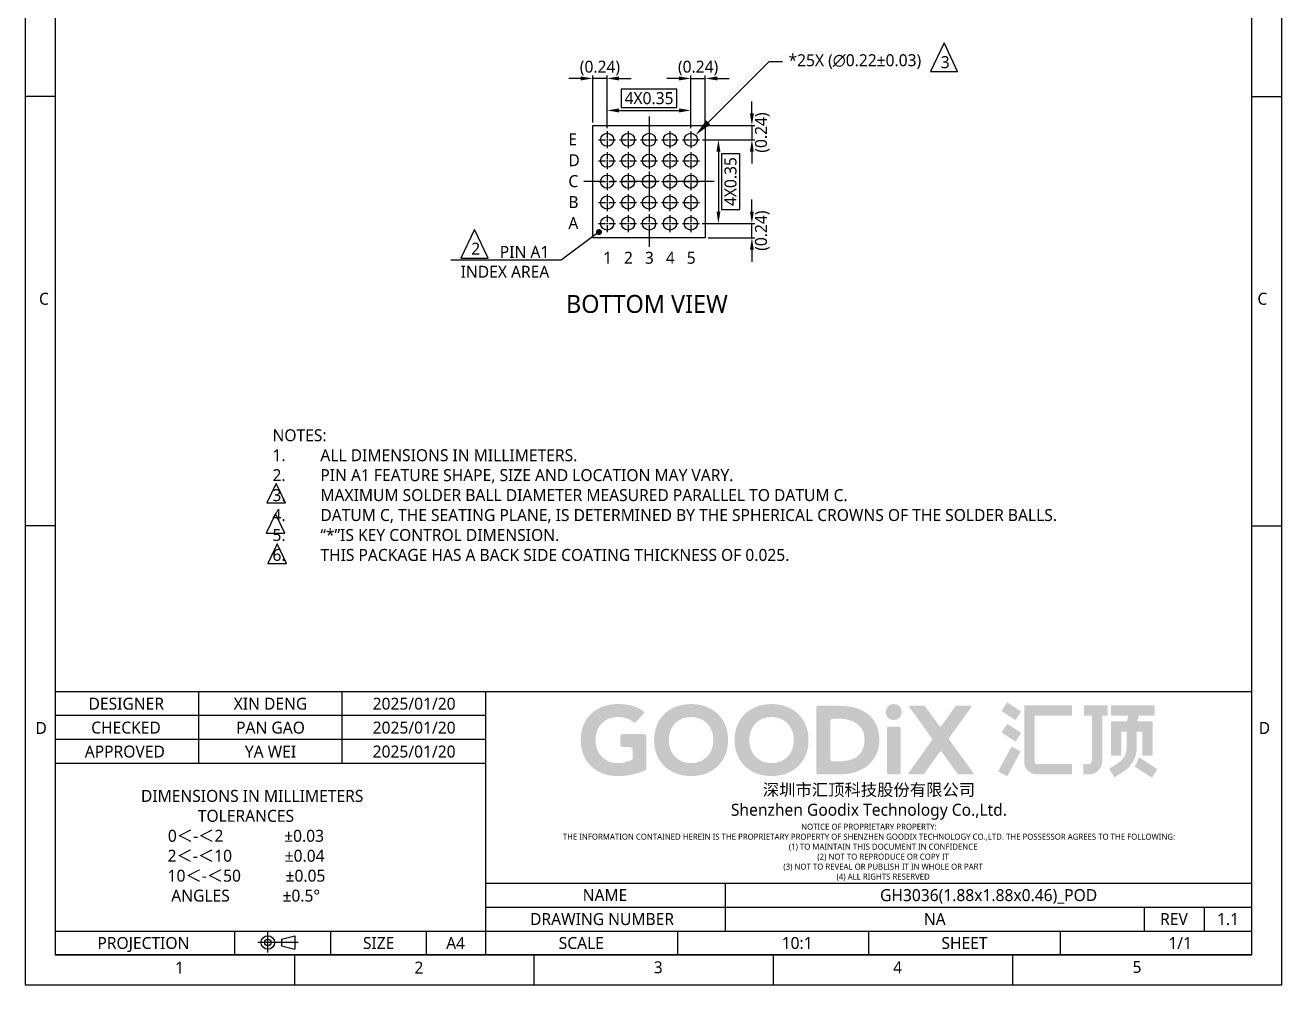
# Model space of a CAD drawing. Header units: millimetres. Extents: x 1120 to 1330, y 244 to 541.
# Drawn here: x 1120 to 1330, y 244.3 to 404.7 of the extents above; entities that cross this region are included whole.
import ezdxf
from ezdxf import colors
from ezdxf.entities.mleader import LeaderData, LeaderLine
from ezdxf.enums import TextEntityAlignment as Align
from ezdxf.math import Vec2, Vec3

# ---------------------------------------------------------------- set-up
doc = ezdxf.new("R2010")
doc.units = ezdxf.units.MM
doc.header["$LTSCALE"] = 16.335
doc.header["$PDMODE"] = 3
doc.header["$PDSIZE"] = 8
doc.linetypes.add('CENTER2', pattern=[1.125, 0.75, -0.125, 0.125, -0.125])
doc.layers.get('0').update_dxf_attribs({"linetype": 'CONTINUOUS'})
doc.layers.get('DEFPOINTS').update_dxf_attribs({"linetype": 'CONTINUOUS'})
doc.layers.add('AM_5', color=3, linetype='CONTINUOUS', lineweight=25)
doc.layers.add('Outline', color=7, linetype='CONTINUOUS', lineweight=30)
for name, color, linetype in [('CL', 10, 'CENTER2'), ('DIM', 3, 'CONTINUOUS'), ('TXT', 2, 'CONTINUOUS'), ('图层 1', 7, 'CONTINUOUS')]:
    doc.layers.add(name, color=color, linetype=linetype)
doc.styles.get("Standard").update_dxf_attribs({"font": '', "height": 2})
doc.styles.get('Standard').set_extended_font_data('Microsoft YaHei')
doc.dimstyles.new('AM_ISO', dxfattribs={"dimtxt": 2, "dimasz": 2, "dimexe": 0.5, "dimexo": 0.5, "dimgap": 0.5, "dimtad": 2, "dimtoh": 1, "dimdec": 3, "dimlfac": 0.1, "dimdsep": 46, "dimtxsty": 'Standard', "dimcen": 1, "dimclrd": 3, "dimclre": 3, "dimclrt": 3, "dimadec": 0, "dimazin": 2, "dimtp": 0.1, "dimtm": 0.1, "dimtfac": 0.71, "dimtdec": 3, "dimtmove": 0, "dimatfit": 3, "dimfxl": 1, "dimlwd": -1, "dimlwe": -1, "dimarcsym": 0})
doc.dimstyles.new('AM_ISO_Local', dxfattribs={"dimtxt": 2, "dimasz": 2, "dimexe": 0.5, "dimexo": 0.5, "dimgap": 0.5, "dimtad": 2, "dimtoh": 1, "dimlfac": 0.1, "dimdsep": 46, "dimtxsty": 'Standard', "dimcen": 1, "dimclrd": 256, "dimclre": 256, "dimclrt": 256, "dimadec": 0, "dimazin": 2, "dimtp": 0.1, "dimtm": 0.1, "dimtfac": 0.71, "dimtmove": 0, "dimatfit": 3, "dimfxl": 1, "dimlwd": -1, "dimlwe": -1, "dimarcsym": 0})

# ---------------------------------------------------------------- blocks, each defined once
blk = doc.blocks.new('P')
at = {"color": 7, "linetype": 'Continuous'}
for p, q in [((5.09, 0), (-1.7, 0)), ((0, -1.7), (0, 1.7)), ((2.26, 0.57), (4.53, 1.13)), ((2.26, 0.57), (2.26, -0.57)), ((4.53, 1.13), (4.53, -1.13)), ((2.26, -0.57), (4.53, -1.13))]:
    blk.add_line(p, q, dxfattribs=at)
for radius in [1.13, 0.566]:
    blk.add_circle((0, 0), radius, dxfattribs=at)
blk = doc.blocks.new('A4VD')
for p, q in [((5, 148.5), (0, 148.5)), ((205, 148.5), (210, 148.5)), ((5, 76.75), (0, 76.75)), ((205, 76.75), (210, 76.75)), ((205, 49), (5, 49)), ((29, 37), (29, 49)), ((53, 37), (53, 49)), ((77, 5), (77, 49)), ((77, 45), (5, 45)), ((77, 45), (5, 45)), ((77, 41), (5, 41)), ((77, 37), (5, 37)), ((77, 17), (205, 17)), ((117, 17), (117, 9)), ((77, 13), (205, 13)), ((187, 13), (187, 9)), ((197, 13), (197, 9)), ((5, 9), (205, 9)), ((35, 9), (35, 5)), ((51, 9), (51, 4.9)), ((67, 9), (67, 4.9)), ((109, 9), (109, 5)), ((141, 5), (141, 9)), ((173, 5), (173, 9)), ((205, 5), (5, 5)), ((45, 5), (45, 0)), ((85, 5), (85, 0)), ((125, 5), (125, 0)), ((165, 5), (165, 0))]:
    blk.add_line(p, q)
for points in [[(0, 0), (210, 0), (210, 297), (0, 297)], [(5, 5), (205, 5), (205, 292), (5, 292)]]:
    blk.add_lwpolyline(points, close=True)
blk.add_blockref('P', (40.56, 7.09))
for s, p in [('C', (2.32, 113.68)), ('C', (205.92, 113.68)), ('D', (1.72, 41.94)), ('D', (206.13, 41.94)), ('1', (25.05, 1.88)), ('2', (65.05, 1.89)), ('3', (105.05, 1.94)), ('4', (145.05, 1.94)), ('5', (185.05, 2))]:
    blk.add_text(s, height=2).set_placement(p)
at = {"char_height": 2, "attachment_point": 1}
for s, insert, width in [('\\pi5.5991;DESIGNER', (5, 48), 24), ('\\pi6.0368;CHECKED', (5, 44), 24), ('\\pi4.96191;APPROVED', (5, 40), 24), ('\\pi16.16527;NAME', (77, 16), 40), ('\\pi7.37573;DRAWING NUMBER', (77, 12), 40), ('\\pi2.65655;REV', (187, 12), 10), ('\\pi7.07489;PROJECTION', (5, 8), 30), ('\\pi5.44416;SIZE', (51, 8), 16), ('\\pi3.35636;A4', (67, 8), 10), ('\\pi12.15946;SCALE', (77, 8), 32), ('\\pi12.10975;SHEET', (141, 8), 32)]:
    blk.add_mtext(s, dxfattribs=dict(at, insert=insert, width=width))
for tag, p in [('DESIGNER', (41, 47)), ('DESIGN_DATE', (65, 47)), ('CHECKED', (41, 43)), ('CHECK_DATE', (65, 43)), ('APPROVED', (41, 39)), ('APPROVE_DATE', (65, 39)), ('PART_NAME', (161, 15)), ('DRAWING_NUMBER', (152, 11)), ('REV', (201, 11)), ('SCALE', (129, 7)), ('SHEET', (193, 7))]:
    blk.add_attdef(tag, text='', height=2).set_placement(p, align=Align.MIDDLE_CENTER)
blk = doc.blocks.new('*D64')
at = {"color": 3, "transparency": 16777216}
for p, q in [((1212.85, 395.82), (1210.85, 395.82)), ((1214.85, 388.48), (1214.85, 396.32)), ((1217.25, 395.82), (1214.85, 395.82)), ((1217.25, 387.5), (1217.25, 396.32)), ((1219.25, 395.82), (1221.25, 395.82))]:
    blk.add_line(p, q, dxfattribs=at)
for points in [[(1212.85, 396.16), (1212.85, 395.49), (1214.85, 395.82)], [(1219.25, 396.16), (1219.25, 395.49), (1217.25, 395.82)]]:
    blk.add_solid(points, dxfattribs=at)
at = {"layer": 'DEFPOINTS', "color": 0, "transparency": 16777216}
for p in [(1214.85, 395.82), (1214.85, 387.98), (1217.25, 387)]:
    blk.add_point(p, dxfattribs=at)
at = {"color": 3, "transparency": 16777216, "insert": (1216.05, 397.57), "char_height": 2, "attachment_point": 5}
blk.add_mtext('(0.24)', dxfattribs=at)
blk = doc.blocks.new('*D65')
at = {"color": 3, "transparency": 16777216}
for p, q in [((1241.44, 373.58), (1241.44, 375.58)), ((1233.15, 371.58), (1241.94, 371.58)), ((1241.44, 369.18), (1241.44, 371.58)), ((1234.15, 369.18), (1241.94, 369.18)), ((1241.44, 367.18), (1241.44, 365.18))]:
    blk.add_line(p, q, dxfattribs=at)
for points in [[(1241.11, 373.58), (1241.77, 373.58), (1241.44, 371.58)], [(1241.11, 367.18), (1241.77, 367.18), (1241.44, 369.18)]]:
    blk.add_solid(points, dxfattribs=at)
at = {"layer": 'DEFPOINTS', "color": 0, "transparency": 16777216}
for p in [(1232.65, 371.58), (1241.44, 371.58), (1233.65, 369.18)]:
    blk.add_point(p, dxfattribs=at)
at = {"color": 3, "transparency": 16777216, "insert": (1243.18, 370.38), "char_height": 2, "attachment_point": 5, "rotation": 90}
blk.add_mtext('(0.24)', dxfattribs=at)
blk = doc.blocks.new('_DOT')
at = {"color": 0, "linetype": 'ByBlock', "lineweight": -2}
blk.add_line((-0.5, 0), (-1, 0), dxfattribs=at)
at = {"color": 0, "linetype": 'ByBlock', "const_width": 0.5}
blk.add_lwpolyline([(-0.25, 0, 1), (0.25, 0, 1)], format="xyb", close=True, dxfattribs=at)
blk = doc.blocks.new('*D66')
at = {"layer": 'AM_5', "transparency": 16777216}
for p, q in [((1228.92, 394.04), (1219.58, 394.04)), ((1219.58, 394.04), (1219.58, 390.98)), ((1228.92, 390.98), (1228.92, 394.04)), ((1217.25, 387.5), (1217.25, 390.98)), ((1219.58, 390.98), (1228.92, 390.98)), ((1231.25, 387.5), (1231.25, 390.98)), ((1219.25, 390.48), (1229.25, 390.48))]:
    blk.add_line(p, q, dxfattribs=at)
for points in [[(1219.25, 390.81), (1219.25, 390.14), (1217.25, 390.48)], [(1229.25, 390.81), (1229.25, 390.14), (1231.25, 390.48)]]:
    blk.add_solid(points, dxfattribs=at)
at = {"layer": 'DEFPOINTS', "color": 0, "transparency": 16777216}
for p in [(1231.25, 390.48), (1217.25, 387), (1231.25, 387)]:
    blk.add_point(p, dxfattribs=at)
at = {"layer": 'AM_5', "transparency": 16777216, "insert": (1224.25, 392.51), "char_height": 2, "attachment_point": 5}
blk.add_mtext('4X0.35', dxfattribs=at)
blk = doc.blocks.new('*D67')
at = {"layer": 'AM_5', "transparency": 16777216}
for p, q in [((1233.17, 385.58), (1236.35, 385.58)), ((1235.85, 383.58), (1235.85, 373.58)), ((1239.42, 383.24), (1236.35, 383.24)), ((1236.35, 383.24), (1236.35, 373.91)), ((1239.42, 373.91), (1239.42, 383.24)), ((1236.35, 373.91), (1239.42, 373.91)), ((1233.17, 371.58), (1236.35, 371.58))]:
    blk.add_line(p, q, dxfattribs=at)
for points in [[(1235.52, 383.58), (1236.18, 383.58), (1235.85, 385.58)], [(1235.52, 373.58), (1236.18, 373.58), (1235.85, 371.58)]]:
    blk.add_solid(points, dxfattribs=at)
at = {"layer": 'DEFPOINTS', "color": 0, "transparency": 16777216}
for p in [(1232.67, 385.58), (1232.67, 371.58), (1235.85, 371.58)]:
    blk.add_point(p, dxfattribs=at)
at = {"layer": 'AM_5', "transparency": 16777216, "insert": (1237.88, 378.58), "char_height": 2, "attachment_point": 5, "rotation": 90}
blk.add_mtext('4X0.35', dxfattribs=at)
blk = doc.blocks.new('*D69')
at = {"layer": 'DEFPOINTS', "color": 0, "transparency": 16777216}
for p in [(1233.65, 395.82), (1231.25, 386.99), (1233.65, 387.98)]:
    blk.add_point(p, dxfattribs=at)
at = {"layer": 'DIM', "color": 3, "transparency": 16777216}
for p, q in [((1229.25, 395.82), (1227.25, 395.82)), ((1231.25, 387.49), (1231.25, 396.32)), ((1231.25, 395.82), (1233.65, 395.82)), ((1233.65, 388.48), (1233.65, 396.32)), ((1235.65, 395.82), (1237.65, 395.82))]:
    blk.add_line(p, q, dxfattribs=at)
for points in [[(1229.25, 396.16), (1229.25, 395.49), (1231.25, 395.82)], [(1235.65, 396.16), (1235.65, 395.49), (1233.65, 395.82)]]:
    blk.add_solid(points, dxfattribs=at)
at = {"layer": 'DIM', "color": 3, "transparency": 16777216, "insert": (1232.45, 397.57), "char_height": 2, "attachment_point": 5}
blk.add_mtext('(0.24)', dxfattribs=at)
blk = doc.blocks.new('*D68')
at = {"layer": 'DEFPOINTS', "color": 0, "transparency": 16777216}
for p in [(1233.15, 387.98), (1232.67, 385.58), (1241.44, 385.58)]:
    blk.add_point(p, dxfattribs=at)
at = {"layer": 'DIM', "color": 3, "transparency": 16777216}
for p, q in [((1241.44, 389.98), (1241.44, 391.98)), ((1233.65, 387.98), (1241.94, 387.98)), ((1241.44, 387.98), (1241.44, 385.58)), ((1233.17, 385.58), (1241.94, 385.58)), ((1241.44, 383.58), (1241.44, 381.58))]:
    blk.add_line(p, q, dxfattribs=at)
for points in [[(1241.11, 389.98), (1241.77, 389.98), (1241.44, 387.98)], [(1241.11, 383.58), (1241.77, 383.58), (1241.44, 385.58)]]:
    blk.add_solid(points, dxfattribs=at)
at = {"layer": 'DIM', "color": 3, "transparency": 16777216, "insert": (1243.18, 386.78), "char_height": 2, "attachment_point": 5, "rotation": 90}
blk.add_mtext('(0.24)', dxfattribs=at)
blk = doc.blocks.new('*U63')
at = {"color": 0}
for p, q in [((-1.42, 0), (-0.26, 0)), ((0, 0.26), (0, 1.42)), ((0.26, 0), (1.42, 0)), ((0, -1.42), (0, -0.26))]:
    blk.add_line(p, q, dxfattribs=at)
at = {"color": 0, "linetype": 'Continuous'}
for p, q in [((-0.13, 0), (0.13, 0)), ((0, -0.13), (0, 0.13))]:
    blk.add_line(p, q, dxfattribs=at)
blk = doc.blocks.new('*U70')
at = {"layer": 'Outline', "linetype": 'Continuous'}
blk.add_circle((0, 0), 1.1, dxfattribs=at)
at = {"layer": 'CL', "rotation": 270}
blk.add_blockref('*U63', (0, 0), dxfattribs=at)
blk = doc.blocks.new('*U71')
at = {"layer": 'Outline', "color": 0, "linetype": 'ByBlock', "lineweight": -2, "transparency": 16777216}
for p in [(0, 14), (3.5, 14), (7, 14), (10.5, 14), (14, 14), (0, 10.5), (3.5, 10.5), (7, 10.5), (10.5, 10.5), (14, 10.5), (0, 7), (3.5, 7), (7, 7), (10.5, 7), (14, 7), (0, 3.5), (3.5, 3.5), (7, 3.5), (10.5, 3.5), (14, 3.5), (0, 0), (3.5, 0), (7, 0), (10.5, 0), (14, 0)]:
    blk.add_blockref('*U70', p, dxfattribs=at)
blk = doc.blocks.new('zw$BF78')
at = {"layer": '图层 1'}
h = blk.add_hatch(color=152, dxfattribs=at)
h.dxf.hatch_style = 2
edge = h.paths.add_edge_path()
edge.add_spline(control_points=[(11.71, 11.93), (11.78, 12.02), (11.77, 12.15), (11.68, 12.23), (11.68, 12.23), (11.6, 12.3), (11.6, 12.3), (11.59, 12.31), (11.58, 12.32), (11.57, 12.32), (11.02, 12.75), (10.39, 13.07), (9.69, 13.27), (8.84, 13.52), (7.88, 13.64), (6.87, 13.64), (5.87, 13.64), (4.94, 13.48), (4.11, 13.17), (3.27, 12.86), (2.54, 12.41), (1.94, 11.84), (1.33, 11.26), (0.85, 10.55), (0.51, 9.73), (0.17, 8.9), (0, 7.97), (0, 6.96), (0, 5.94), (0.17, 5.01), (0.51, 4.18), (0.85, 3.36), (1.33, 2.65), (1.94, 2.08), (2.54, 1.5), (3.27, 1.05), (4.11, 0.74), (4.95, 0.43), (5.87, 0.27), (6.87, 0.27), (7.8, 0.27), (8.73, 0.37), (9.64, 0.56), (10.5, 0.74), (11.34, 1.04), (12.14, 1.45), (12.16, 1.46), (12.18, 1.49), (12.18, 1.52), (12.18, 1.52), (12.18, 7.62), (12.18, 7.62), (12.18, 7.86), (11.99, 8.05), (11.75, 8.05), (11.75, 8.05), (7.77, 8.05), (7.77, 8.05), (7.53, 8.05), (7.34, 7.86), (7.34, 7.62), (7.34, 7.62), (7.34, 6.07), (7.34, 6.07), (7.34, 5.83), (7.53, 5.64), (7.77, 5.64), (7.77, 5.64), (9.01, 5.64), (9.01, 5.64), (9.37, 5.64), (9.66, 5.35), (9.66, 4.99), (9.66, 4.99), (9.66, 3.55), (9.66, 3.55), (9.66, 3.43), (9.59, 3.33), (9.49, 3.28), (9.23, 3.15), (8.9, 3.02), (8.5, 2.9), (8.05, 2.76), (7.49, 2.68), (6.87, 2.68), (6.25, 2.68), (5.67, 2.79), (5.17, 3), (4.67, 3.21), (4.23, 3.52), (3.87, 3.9), (3.5, 4.28), (3.22, 4.73), (3.03, 5.25), (2.84, 5.76), (2.74, 6.34), (2.74, 6.96), (2.74, 7.56), (2.84, 8.13), (3.03, 8.66), (3.22, 9.18), (3.5, 9.64), (3.87, 10.02), (4.23, 10.4), (4.67, 10.7), (5.17, 10.91), (5.68, 11.12), (6.25, 11.23), (6.87, 11.23), (7.61, 11.23), (8.24, 11.12), (8.73, 10.91), (9.12, 10.74), (9.49, 10.51), (9.82, 10.22), (9.82, 10.22), (9.84, 10.2), (9.84, 10.2), (9.93, 10.12), (10.07, 10.12), (10.15, 10.21), (10.15, 10.21), (10.17, 10.23), (10.17, 10.23), (10.17, 10.23), (11.58, 11.77), (11.58, 11.77), (11.58, 11.77), (11.71, 11.93), (11.71, 11.93)], knot_values=[0, 0, 0, 0, 1, 1, 1, 2, 2, 2, 3, 3, 3, 4, 4, 4, 5, 5, 5, 6, 6, 6, 7, 7, 7, 8, 8, 8, 9, 9, 9, 10, 10, 10, 11, 11, 11, 12, 12, 12, 13, 13, 13, 14, 14, 14, 15, 15, 15, 16, 16, 16, 17, 17, 17, 18, 18, 18, 19, 19, 19, 20, 20, 20, 21, 21, 21, 22, 22, 22, 23, 23, 23, 24, 24, 24, 25, 25, 25, 26, 26, 26, 27, 27, 27, 28, 28, 28, 29, 29, 29, 30, 30, 30, 31, 31, 31, 32, 32, 32, 33, 33, 33, 34, 34, 34, 35, 35, 35, 36, 36, 36, 37, 37, 37, 38, 38, 38, 39, 39, 39, 40, 40, 40, 41, 41, 41, 42, 42, 42, 43, 43, 43, 43], degree=3, periodic=0)
h = blk.add_hatch(color=152, dxfattribs=at)
h.dxf.hatch_style = 2
edge = h.paths.add_edge_path()
edge.add_spline(control_points=[(20.48, 2.68), (19.86, 2.68), (19.29, 2.79), (18.78, 3), (18.28, 3.21), (17.84, 3.51), (17.48, 3.89), (17.12, 4.27), (16.84, 4.73), (16.64, 5.24), (16.45, 5.76), (16.35, 6.33), (16.35, 6.95), (16.35, 7.56), (16.45, 8.13), (16.64, 8.65), (16.84, 9.17), (17.12, 9.63), (17.48, 10.01), (17.84, 10.39), (18.28, 10.69), (18.78, 10.9), (19.29, 11.11), (19.86, 11.22), (20.48, 11.22), (21.1, 11.22), (21.67, 11.11), (22.17, 10.9), (22.67, 10.69), (23.11, 10.39), (23.47, 10.01), (23.83, 9.63), (24.12, 9.17), (24.31, 8.65), (24.5, 8.13), (24.6, 7.56), (24.6, 6.95), (24.6, 6.33), (24.5, 5.76), (24.31, 5.24), (24.31, 5.24), (24.31, 5.24), (24.31, 5.24), (24.12, 4.73), (23.83, 4.27), (23.47, 3.89), (23.11, 3.51), (22.67, 3.21), (22.17, 3), (21.67, 2.79), (21.1, 2.68), (20.48, 2.68)], knot_values=[0, 0, 0, 0, 1, 1, 1, 2, 2, 2, 3, 3, 3, 4, 4, 4, 5, 5, 5, 6, 6, 6, 7, 7, 7, 8, 8, 8, 9, 9, 9, 10, 10, 10, 11, 11, 11, 12, 12, 12, 13, 13, 13, 14, 14, 14, 15, 15, 15, 16, 16, 16, 17, 17, 17, 17], degree=3, periodic=0)
edge = h.paths.add_edge_path()
edge.add_spline(control_points=[(20.48, 13.63), (19.48, 13.63), (18.56, 13.47), (17.72, 13.16), (16.89, 12.85), (16.16, 12.4), (15.55, 11.82), (14.94, 11.25), (14.47, 10.54), (14.13, 9.72), (13.79, 8.9), (13.61, 7.96), (13.61, 6.95), (13.61, 5.93), (13.79, 5), (14.13, 4.18), (14.47, 3.36), (14.95, 2.65), (15.55, 2.07), (16.16, 1.5), (16.89, 1.05), (17.72, 0.74), (18.56, 0.43), (19.48, 0.27), (20.48, 0.27), (21.47, 0.27), (22.39, 0.43), (23.23, 0.74), (24.06, 1.05), (24.79, 1.5), (25.4, 2.07), (26.01, 2.65), (26.49, 3.36), (26.83, 4.18), (27.17, 5), (27.34, 5.93), (27.34, 6.95), (27.34, 7.96), (27.17, 8.9), (26.83, 9.72), (26.49, 10.54), (26.01, 11.25), (25.4, 11.82), (25.4, 11.82), (25.4, 11.82), (25.4, 11.82), (24.79, 12.4), (24.06, 12.85), (23.23, 13.16), (22.39, 13.47), (21.47, 13.63), (20.48, 13.63)], knot_values=[0, 0, 0, 0, 1, 1, 1, 2, 2, 2, 3, 3, 3, 4, 4, 4, 5, 5, 5, 6, 6, 6, 7, 7, 7, 8, 8, 8, 9, 9, 9, 10, 10, 10, 11, 11, 11, 12, 12, 12, 13, 13, 13, 14, 14, 14, 15, 15, 15, 16, 16, 16, 17, 17, 17, 17], degree=3, periodic=0)
h = blk.add_hatch(color=152, dxfattribs=at)
h.dxf.hatch_style = 2
edge = h.paths.add_edge_path()
edge.add_spline(control_points=[(35.42, 2.68), (34.8, 2.68), (34.23, 2.79), (33.72, 3), (33.22, 3.21), (32.78, 3.51), (32.42, 3.89), (32.06, 4.27), (31.78, 4.73), (31.58, 5.24), (31.39, 5.76), (31.29, 6.33), (31.29, 6.95), (31.29, 7.56), (31.39, 8.13), (31.58, 8.65), (31.78, 9.17), (32.06, 9.63), (32.42, 10.01), (32.78, 10.39), (33.22, 10.69), (33.72, 10.9), (34.23, 11.11), (34.8, 11.22), (35.42, 11.22), (36.04, 11.22), (36.61, 11.11), (37.11, 10.9), (37.61, 10.69), (38.05, 10.39), (38.41, 10.01), (38.77, 9.63), (39.06, 9.17), (39.25, 8.65), (39.44, 8.13), (39.54, 7.56), (39.54, 6.95), (39.54, 6.33), (39.44, 5.76), (39.25, 5.24), (39.25, 5.24), (39.25, 5.24), (39.25, 5.24), (39.06, 4.73), (38.77, 4.27), (38.41, 3.89), (38.05, 3.51), (37.61, 3.21), (37.11, 3), (36.61, 2.79), (36.04, 2.68), (35.42, 2.68)], knot_values=[0, 0, 0, 0, 1, 1, 1, 2, 2, 2, 3, 3, 3, 4, 4, 4, 5, 5, 5, 6, 6, 6, 7, 7, 7, 8, 8, 8, 9, 9, 9, 10, 10, 10, 11, 11, 11, 12, 12, 12, 13, 13, 13, 14, 14, 14, 15, 15, 15, 16, 16, 16, 17, 17, 17, 17], degree=3, periodic=0)
edge = h.paths.add_edge_path()
edge.add_spline(control_points=[(35.42, 13.63), (34.42, 13.63), (33.5, 13.47), (32.66, 13.16), (31.83, 12.85), (31.1, 12.4), (30.49, 11.82), (29.89, 11.25), (29.41, 10.54), (29.07, 9.72), (28.73, 8.9), (28.55, 7.96), (28.55, 6.95), (28.55, 5.93), (28.73, 5), (29.07, 4.18), (29.41, 3.36), (29.89, 2.65), (30.49, 2.07), (31.1, 1.5), (31.83, 1.05), (32.66, 0.74), (33.5, 0.43), (34.42, 0.27), (35.42, 0.27), (36.41, 0.27), (37.33, 0.43), (38.17, 0.74), (39, 1.05), (39.74, 1.5), (40.34, 2.07), (40.95, 2.65), (41.43, 3.36), (41.77, 4.18), (42.11, 5), (42.28, 5.93), (42.28, 6.95), (42.28, 7.96), (42.11, 8.9), (41.77, 9.72), (41.43, 10.54), (40.95, 11.25), (40.34, 11.82), (39.74, 12.4), (39, 12.85), (38.17, 13.16), (37.34, 13.47), (36.41, 13.63), (35.42, 13.63)], knot_values=[0, 0, 0, 0, 1, 1, 1, 2, 2, 2, 3, 3, 3, 4, 4, 4, 5, 5, 5, 6, 6, 6, 7, 7, 7, 8, 8, 8, 9, 9, 9, 10, 10, 10, 11, 11, 11, 12, 12, 12, 13, 13, 13, 14, 14, 14, 15, 15, 15, 16, 16, 16, 16], degree=3, periodic=0)
h = blk.add_hatch(color=152, dxfattribs=at)
h.dxf.hatch_style = 2
edge = h.paths.add_edge_path()
edge.add_spline(control_points=[(47.93, 3.01), (47.93, 3.01), (46.77, 3.01), (46.77, 3.01), (46.53, 3.01), (46.34, 3.2), (46.34, 3.44), (46.34, 3.44), (46.34, 10.47), (46.34, 10.47), (46.34, 10.71), (46.53, 10.9), (46.77, 10.9), (46.77, 10.9), (48.13, 10.9), (48.13, 10.9), (48.74, 10.9), (49.32, 10.82), (49.87, 10.67), (50.42, 10.51), (50.91, 10.27), (51.32, 9.96), (51.73, 9.65), (52.07, 9.25), (52.31, 8.77), (52.55, 8.28), (52.68, 7.71), (52.68, 7.07), (52.68, 6.32), (52.55, 5.68), (52.31, 5.17), (52.07, 4.65), (51.73, 4.22), (51.3, 3.9), (50.88, 3.58), (50.37, 3.35), (49.79, 3.22), (49.22, 3.08), (48.6, 3.01), (47.93, 3.01)], knot_values=[0, 0, 0, 0, 1, 1, 1, 2, 2, 2, 3, 3, 3, 4, 4, 4, 5, 5, 5, 6, 6, 6, 7, 7, 7, 8, 8, 8, 9, 9, 9, 10, 10, 10, 11, 11, 11, 12, 12, 12, 13, 13, 13, 13], degree=3, periodic=0)
edge = h.paths.add_edge_path()
edge.add_spline(control_points=[(43.92, 13.31), (43.8, 13.31), (43.71, 13.22), (43.71, 13.1), (43.71, 13.1), (43.71, 0.81), (43.71, 0.81), (43.71, 0.69), (43.8, 0.6), (43.92, 0.6), (43.92, 0.6), (48.26, 0.6), (48.26, 0.6), (49.21, 0.6), (50.12, 0.74), (50.98, 1.01), (51.84, 1.29), (52.61, 1.7), (53.27, 2.23), (53.92, 2.76), (54.45, 3.42), (54.84, 4.2), (55.22, 4.98), (55.42, 5.89), (55.42, 6.92), (55.42, 8.08), (55.22, 9.08), (54.82, 9.89), (54.42, 10.69), (53.88, 11.36), (53.2, 11.86), (52.52, 12.37), (51.71, 12.74), (50.8, 12.97), (49.88, 13.2), (48.9, 13.31), (47.88, 13.31), (47.88, 13.31), (43.92, 13.31), (43.92, 13.31)], knot_values=[0, 0, 0, 0, 1, 1, 1, 2, 2, 2, 3, 3, 3, 4, 4, 4, 5, 5, 5, 6, 6, 6, 7, 7, 7, 8, 8, 8, 9, 9, 9, 10, 10, 10, 11, 11, 11, 12, 12, 12, 13, 13, 13, 13], degree=3, periodic=0)
h = blk.add_hatch(color=20, dxfattribs=at)
h.dxf.hatch_style = 2
edge = h.paths.add_edge_path()
edge.add_spline(control_points=[(58.12, 13.64), (57.71, 13.64), (57.36, 13.5), (57.07, 13.21), (56.78, 12.92), (56.64, 12.57), (56.64, 12.16), (56.64, 11.75), (56.78, 11.41), (57.07, 11.11), (57.36, 10.82), (57.71, 10.68), (58.12, 10.68), (58.53, 10.68), (58.87, 10.82), (59.16, 11.11), (59.46, 11.41), (59.6, 11.75), (59.6, 12.16), (59.6, 12.57), (59.46, 12.92), (59.17, 13.21), (58.87, 13.5), (58.53, 13.64), (58.12, 13.64)], knot_values=[0, 0, 0, 0, 1, 1, 1, 2, 2, 2, 3, 3, 3, 4, 4, 4, 5, 5, 5, 6, 6, 6, 7, 7, 7, 8, 8, 8, 8], degree=3, periodic=0)
h = blk.add_hatch(color=152, dxfattribs=at)
h.dxf.hatch_style = 2
edge = h.paths.add_edge_path()
edge.add_spline(control_points=[(72.91, 0.82), (72.91, 0.82), (68.39, 7.05), (68.39, 7.05), (68.33, 7.15), (68.33, 7.27), (68.39, 7.36), (68.39, 7.36), (72.48, 13.03), (72.48, 13.03), (72.48, 13.03), (72.53, 13.1), (72.53, 13.1), (72.59, 13.19), (72.53, 13.31), (72.42, 13.31), (72.42, 13.31), (72.31, 13.31), (72.31, 13.31), (72.31, 13.31), (69.86, 13.31), (69.86, 13.31), (69.86, 13.31), (69.68, 13.31), (69.68, 13.31), (69.63, 13.31), (69.59, 13.29), (69.56, 13.25), (69.56, 13.25), (69.48, 13.13), (69.48, 13.13), (69.48, 13.13), (66.97, 9.61), (66.97, 9.61), (66.92, 9.54), (66.84, 9.5), (66.76, 9.5), (66.76, 9.5), (66.76, 9.5), (66.76, 9.5), (66.67, 9.5), (66.59, 9.54), (66.55, 9.61), (66.55, 9.61), (64.02, 13.11), (64.02, 13.11), (64.02, 13.11), (63.92, 13.25), (63.92, 13.25), (63.89, 13.29), (63.85, 13.31), (63.8, 13.31), (63.8, 13.31), (63.58, 13.31), (63.58, 13.31), (63.58, 13.31), (61.26, 13.31), (61.26, 13.31), (61.26, 13.31), (61.09, 13.31), (61.09, 13.31), (60.98, 13.31), (60.92, 13.19), (60.99, 13.1), (60.99, 13.1), (61.1, 12.94), (61.1, 12.94), (61.1, 12.94), (65.22, 7.24), (65.22, 7.24), (65.29, 7.15), (65.29, 7.03), (65.22, 6.94), (65.22, 6.94), (60.87, 0.86), (60.87, 0.86), (60.87, 0.86), (60.84, 0.81), (60.84, 0.81), (60.78, 0.72), (60.84, 0.6), (60.95, 0.6), (60.95, 0.6), (60.95, 0.6), (60.95, 0.6), (60.95, 0.6), (63.37, 0.6), (63.37, 0.6), (63.37, 0.6), (63.62, 0.6), (63.62, 0.6), (63.66, 0.6), (63.7, 0.62), (63.73, 0.66), (63.73, 0.66), (63.83, 0.8), (63.83, 0.8), (63.83, 0.8), (66.64, 4.7), (66.64, 4.7), (66.69, 4.77), (66.77, 4.81), (66.85, 4.81), (66.85, 4.81), (66.85, 4.81), (66.85, 4.81), (66.93, 4.81), (67.01, 4.77), (67.06, 4.7), (67.06, 4.7), (69.93, 0.73), (69.93, 0.73), (69.93, 0.73), (69.98, 0.66), (69.98, 0.66), (70.01, 0.62), (70.05, 0.6), (70.09, 0.6), (70.09, 0.6), (70.23, 0.6), (70.23, 0.6), (70.23, 0.6), (72.76, 0.6), (72.76, 0.6), (72.76, 0.6), (72.8, 0.6), (72.8, 0.6), (72.91, 0.6), (72.97, 0.73), (72.91, 0.82), (72.91, 0.82), (72.91, 0.82), (72.91, 0.82)], knot_values=[0, 0, 0, 0, 1, 1, 1, 2, 2, 2, 3, 3, 3, 4, 4, 4, 5, 5, 5, 6, 6, 6, 7, 7, 7, 8, 8, 8, 9, 9, 9, 10, 10, 10, 11, 11, 11, 12, 12, 12, 13, 13, 13, 14, 14, 14, 15, 15, 15, 16, 16, 16, 17, 17, 17, 18, 18, 18, 19, 19, 19, 20, 20, 20, 21, 21, 21, 22, 22, 22, 23, 23, 23, 24, 24, 24, 25, 25, 25, 26, 26, 26, 27, 27, 27, 28, 28, 28, 29, 29, 29, 30, 30, 30, 31, 31, 31, 32, 32, 32, 33, 33, 33, 34, 34, 34, 35, 35, 35, 36, 36, 36, 37, 37, 37, 38, 38, 38, 39, 39, 39, 40, 40, 40, 41, 41, 41, 42, 42, 42, 43, 43, 43, 44, 44, 44, 44], degree=3, periodic=0)
h = blk.add_hatch(color=152, dxfattribs=at)
h.dxf.hatch_style = 2
edge = h.paths.add_edge_path()
edge.add_spline(control_points=[(78.22, 12.28), (78.22, 12.28), (80.6, 10.72), (80.6, 10.72), (80.66, 10.68), (80.74, 10.7), (80.78, 10.75), (80.78, 10.75), (81.7, 12.16), (81.7, 12.16), (81.73, 12.21), (81.72, 12.29), (81.66, 12.33), (81.66, 12.33), (79.28, 13.89), (79.28, 13.89), (79.22, 13.93), (79.15, 13.91), (79.11, 13.86), (79.11, 13.86), (78.19, 12.45), (78.19, 12.45), (78.15, 12.4), (78.17, 12.32), (78.22, 12.28)], knot_values=[0, 0, 0, 0, 1, 1, 1, 2, 2, 2, 3, 3, 3, 4, 4, 4, 5, 5, 5, 6, 6, 6, 7, 7, 7, 8, 8, 8, 8], degree=3, periodic=0)
h = blk.add_hatch(color=152, dxfattribs=at)
h.dxf.hatch_style = 2
edge = h.paths.add_edge_path()
edge.add_spline(control_points=[(91.1, 13.42), (91.1, 13.42), (82.45, 13.42), (82.45, 13.42), (82.38, 13.42), (82.33, 13.36), (82.33, 13.3), (82.33, 13.3), (82.33, 2.98), (82.33, 2.98), (82.33, 2.06), (82.72, 1.51), (83.04, 1.21), (83.65, 0.64), (84.44, 0.57), (84.78, 0.57), (84.81, 0.57), (84.85, 0.58), (84.87, 0.58), (84.87, 0.58), (91.1, 0.58), (91.1, 0.58), (91.16, 0.58), (91.22, 0.63), (91.22, 0.7), (91.22, 0.7), (91.22, 2.38), (91.22, 2.38), (91.22, 2.45), (91.16, 2.5), (91.1, 2.5), (91.1, 2.5), (84.85, 2.5), (84.85, 2.5), (84.85, 2.5), (84.82, 2.5), (84.82, 2.5), (84.82, 2.5), (84.79, 2.5), (84.79, 2.5), (84.68, 2.5), (84.45, 2.53), (84.35, 2.62), (84.27, 2.7), (84.25, 2.88), (84.25, 2.98), (84.25, 2.98), (84.25, 11.37), (84.25, 11.37), (84.25, 11.44), (84.31, 11.49), (84.37, 11.49), (84.37, 11.49), (91.1, 11.49), (91.1, 11.49), (91.16, 11.49), (91.22, 11.54), (91.22, 11.61), (91.22, 11.61), (91.22, 13.3), (91.22, 13.3), (91.22, 13.36), (91.16, 13.42), (91.1, 13.42)], knot_values=[0, 0, 0, 0, 1, 1, 1, 2, 2, 2, 3, 3, 3, 4, 4, 4, 5, 5, 5, 6, 6, 6, 7, 7, 7, 8, 8, 8, 9, 9, 9, 10, 10, 10, 11, 11, 11, 12, 12, 12, 13, 13, 13, 14, 14, 14, 15, 15, 15, 16, 16, 16, 17, 17, 17, 18, 18, 18, 19, 19, 19, 20, 20, 20, 21, 21, 21, 21], degree=3, periodic=0)
h = blk.add_hatch(color=152, dxfattribs=at)
h.dxf.hatch_style = 2
edge = h.paths.add_edge_path()
edge.add_spline(control_points=[(97.71, 13.42), (97.71, 13.42), (93.53, 13.42), (93.53, 13.42), (93.46, 13.42), (93.41, 13.36), (93.41, 13.3), (93.41, 13.3), (93.41, 11.61), (93.41, 11.61), (93.41, 11.54), (93.46, 11.49), (93.53, 11.49), (93.53, 11.49), (94.89, 11.49), (94.89, 11.49), (94.89, 11.49), (94.89, 3.07), (94.89, 3.07), (94.89, 2.76), (94.64, 2.5), (94.32, 2.5), (94.32, 2.5), (93.4, 2.5), (93.4, 2.5), (93.33, 2.5), (93.28, 2.45), (93.28, 2.38), (93.28, 2.38), (93.28, 0.7), (93.28, 0.7), (93.28, 0.63), (93.33, 0.58), (93.4, 0.58), (93.4, 0.58), (94.32, 0.58), (94.32, 0.58), (95.7, 0.58), (96.82, 1.69), (96.82, 3.07), (96.82, 3.07), (96.82, 11.49), (96.82, 11.49), (96.82, 11.49), (97.71, 11.49), (97.71, 11.49), (97.77, 11.49), (97.83, 11.54), (97.83, 11.61), (97.83, 11.61), (97.83, 13.3), (97.83, 13.3), (97.83, 13.36), (97.77, 13.42), (97.71, 13.42)], knot_values=[0, 0, 0, 0, 1, 1, 1, 2, 2, 2, 3, 3, 3, 4, 4, 4, 5, 5, 5, 6, 6, 6, 7, 7, 7, 8, 8, 8, 9, 9, 9, 10, 10, 10, 11, 11, 11, 12, 12, 12, 13, 13, 13, 14, 14, 14, 15, 15, 15, 16, 16, 16, 17, 17, 17, 18, 18, 18, 18], degree=3, periodic=0)
h = blk.add_hatch(color=152, dxfattribs=at)
h.dxf.hatch_style = 2
edge = h.paths.add_edge_path()
edge.add_spline(control_points=[(103.22, 8.53), (103.22, 8.53), (104.15, 8.53), (104.15, 8.53), (104.22, 8.53), (104.27, 8.48), (104.27, 8.41), (104.27, 8.41), (104.27, 4.17), (104.27, 4.17), (104.27, 4.1), (104.33, 4.05), (104.39, 4.05), (104.39, 4.05), (106.03, 4.05), (106.03, 4.05), (106.1, 4.05), (106.15, 4.1), (106.15, 4.17), (106.15, 4.17), (106.15, 10.29), (106.15, 10.29), (106.15, 10.36), (106.1, 10.41), (106.03, 10.41), (106.03, 10.41), (103.32, 10.41), (103.32, 10.41), (103.32, 10.41), (103.62, 11.49), (103.62, 11.49), (103.62, 11.49), (106.43, 11.49), (106.43, 11.49), (106.5, 11.49), (106.56, 11.54), (106.56, 11.61), (106.56, 11.61), (106.56, 13.29), (106.56, 13.29), (106.56, 13.36), (106.5, 13.42), (106.43, 13.42), (106.43, 13.42), (98.58, 13.42), (98.58, 13.42), (98.51, 13.42), (98.46, 13.36), (98.46, 13.29), (98.46, 13.29), (98.46, 11.61), (98.46, 11.61), (98.46, 11.54), (98.51, 11.49), (98.58, 11.49), (98.58, 11.49), (101.66, 11.49), (101.66, 11.49), (101.66, 11.49), (101.37, 10.41), (101.37, 10.41), (101.37, 10.41), (98.58, 10.41), (98.58, 10.41), (98.52, 10.41), (98.46, 10.36), (98.46, 10.29), (98.46, 10.29), (98.46, 4.17), (98.46, 4.17), (98.46, 4.1), (98.52, 4.05), (98.58, 4.05), (98.58, 4.05), (100.22, 4.05), (100.22, 4.05), (100.29, 4.05), (100.34, 4.1), (100.34, 4.17), (100.34, 4.17), (100.34, 8.41), (100.34, 8.41), (100.34, 8.48), (100.4, 8.53), (100.47, 8.53), (100.47, 8.53), (101.34, 8.53), (101.34, 8.53), (101.34, 8.53), (101.34, 5.51), (101.34, 5.51), (101.34, 4.4), (100.78, 3.36), (99.85, 2.75), (99.85, 2.75), (98.17, 1.66), (98.17, 1.66), (98.12, 1.62), (98.1, 1.54), (98.14, 1.49), (98.14, 1.49), (99.03, 0.12), (99.03, 0.12), (99.07, 0.06), (99.14, 0.04), (99.2, 0.08), (99.2, 0.08), (100.87, 1.17), (100.87, 1.17), (102.34, 2.13), (103.22, 3.76), (103.22, 5.51), (103.22, 5.51), (103.22, 8.53), (103.22, 8.53)], knot_values=[0, 0, 0, 0, 1, 1, 1, 2, 2, 2, 3, 3, 3, 4, 4, 4, 5, 5, 5, 6, 6, 6, 7, 7, 7, 8, 8, 8, 9, 9, 9, 10, 10, 10, 11, 11, 11, 12, 12, 12, 13, 13, 13, 14, 14, 14, 15, 15, 15, 16, 16, 16, 17, 17, 17, 18, 18, 18, 19, 19, 19, 20, 20, 20, 21, 21, 21, 22, 22, 22, 23, 23, 23, 24, 24, 24, 25, 25, 25, 26, 26, 26, 27, 27, 27, 28, 28, 28, 29, 29, 29, 30, 30, 30, 31, 31, 31, 32, 32, 32, 33, 33, 33, 34, 34, 34, 35, 35, 35, 36, 36, 36, 37, 37, 37, 38, 38, 38, 38], degree=3, periodic=0)
h = blk.add_hatch(color=152, dxfattribs=at)
h.dxf.hatch_style = 2
edge = h.paths.add_edge_path()
edge.add_spline(control_points=[(57.07, 9.42), (56.95, 9.42), (56.86, 9.33), (56.86, 9.21), (56.86, 9.21), (56.86, 0.81), (56.86, 0.81), (56.86, 0.69), (56.95, 0.6), (57.07, 0.6), (57.07, 0.6), (59.17, 0.6), (59.17, 0.6), (59.29, 0.6), (59.38, 0.69), (59.38, 0.81), (59.38, 0.81), (59.38, 9.21), (59.38, 9.21), (59.38, 9.33), (59.29, 9.42), (59.17, 9.42), (59.17, 9.42), (57.07, 9.42), (57.07, 9.42)], knot_values=[0, 0, 0, 0, 1, 1, 1, 2, 2, 2, 3, 3, 3, 4, 4, 4, 5, 5, 5, 6, 6, 6, 7, 7, 7, 8, 8, 8, 8], degree=3, periodic=0)
h = blk.add_hatch(color=152, dxfattribs=at)
h.dxf.hatch_style = 2
edge = h.paths.add_edge_path()
edge.add_spline(control_points=[(81.66, 8.34), (81.66, 8.34), (79.28, 9.9), (79.28, 9.9), (79.22, 9.94), (79.15, 9.92), (79.11, 9.87), (79.11, 9.87), (78.19, 8.46), (78.19, 8.46), (78.15, 8.4), (78.16, 8.33), (78.22, 8.29), (78.22, 8.29), (80.61, 6.72), (80.61, 6.72), (80.66, 6.69), (80.74, 6.7), (80.77, 6.76), (80.77, 6.76), (81.7, 8.17), (81.7, 8.17), (81.73, 8.22), (81.72, 8.3), (81.66, 8.34)], knot_values=[0, 0, 0, 0, 1, 1, 1, 2, 2, 2, 3, 3, 3, 4, 4, 4, 5, 5, 5, 6, 6, 6, 7, 7, 7, 8, 8, 8, 8], degree=3, periodic=0)
h = blk.add_hatch(color=152, dxfattribs=at)
h.dxf.hatch_style = 2
edge = h.paths.add_edge_path()
edge.add_spline(control_points=[(81.56, 4.89), (81.56, 4.89), (80.08, 5.69), (80.08, 5.69), (80.02, 5.72), (79.95, 5.7), (79.92, 5.64), (79.92, 5.64), (77.55, 1.24), (77.55, 1.24), (77.52, 1.18), (77.54, 1.11), (77.6, 1.07), (77.6, 1.07), (79.08, 0.28), (79.08, 0.28), (79.14, 0.24), (79.22, 0.27), (79.25, 0.33), (79.25, 0.33), (81.61, 4.73), (81.61, 4.73), (81.65, 4.79), (81.62, 4.86), (81.56, 4.89)], knot_values=[0, 0, 0, 0, 1, 1, 1, 2, 2, 2, 3, 3, 3, 4, 4, 4, 5, 5, 5, 6, 6, 6, 7, 7, 7, 8, 8, 8, 8], degree=3, periodic=0)
h = blk.add_hatch(color=152, dxfattribs=at)
h.dxf.hatch_style = 2
edge = h.paths.add_edge_path()
edge.add_spline(control_points=[(106.96, 1.6), (106.96, 1.6), (105.27, 2.7), (105.27, 2.7), (105.27, 2.7), (105.27, 2.7), (105.27, 2.7), (105.27, 2.7), (103.73, 3.71), (103.73, 3.71), (103.69, 3.73), (103.64, 3.71), (103.62, 3.67), (103.44, 3.12), (103.18, 2.6), (102.84, 2.13), (102.81, 2.1), (102.82, 2.05), (102.85, 2.03), (102.85, 2.03), (103.97, 1.3), (103.97, 1.3), (103.97, 1.3), (103.97, 1.3), (103.97, 1.3), (103.97, 1.3), (105.94, 0.02), (105.94, 0.02), (105.99, -0.02), (106.07, 0), (106.11, 0.06), (106.11, 0.06), (107, 1.42), (107, 1.42), (107.04, 1.48), (107.02, 1.56), (106.96, 1.6)], knot_values=[0, 0, 0, 0, 1, 1, 1, 2, 2, 2, 3, 3, 3, 4, 4, 4, 5, 5, 5, 6, 6, 6, 7, 7, 7, 8, 8, 8, 9, 9, 9, 10, 10, 10, 11, 11, 11, 12, 12, 12, 12], degree=3, periodic=0)

msp = doc.modelspace()

# ---------------------------------------------------------------- linework, layer by layer
at = {"layer": 'CL', "color": 1, "linetype": 'CENTER2', "ltscale": 0.5}
for p, q in [((1224.2511, 389.4762), (1224.2511, 367.6762)), ((1235.151, 378.5763), (1213.351, 378.5761))]:
    msp.add_line(p, q, dxfattribs=at)
at = {"layer": 'DIM'}
for points in [[(1271.2628, 396.9637), (1275.8226, 396.9637), (1273.5427, 401.7637)], [(1192.8274, 365.7556), (1197.3872, 365.7556), (1195.1073, 370.5556)], [(1160.3919, 324.8744), (1163.4986, 324.8744), (1161.9452, 328.1447)], [(1160.2927, 319.8063), (1163.3994, 319.8063), (1161.846, 323.0766)], [(1160.5708, 314.7701), (1163.6775, 314.7701), (1162.1241, 318.0404)]]:
    msp.add_lwpolyline(points, close=True, dxfattribs=at)
at = {"layer": 'Outline', "linetype": 'Continuous'}
msp.add_lwpolyline([(1233.651, 369.1762), (1214.851, 369.1762), (1214.851, 387.9762), (1233.651, 387.9762)], close=True, dxfattribs=at)

# ---------------------------------------------------------------- block references
msp.add_blockref('A4VD', (1120, 244.3184)).add_auto_attribs({'DESIGNER': 'XIN DENG', 'CHECKED': 'PAN GAO', 'APPROVED': 'YA WEI', 'APPROVE_DATE': '2025/01/20', 'CHECK_DATE': '2025/01/20', 'DESIGN_DATE': '2025/01/20', 'SCALE': '10:1', 'SHEET': '1/1', 'REV': '1.1', 'DRAWING_NUMBER': 'NA', 'PART_NAME': 'GH3036(1.88x1.88x0.46)_POD'})
at = {"xscale": 0.9, "yscale": 0.9, "zscale": 0.9}
msp.add_blockref('zw$BF78', (1212.8497, 278.98), dxfattribs=at)
at = {"layer": 'Outline', "linetype": 'Continuous'}
msp.add_blockref('*U71', (1217.251, 371.5762), dxfattribs=at)

# ---------------------------------------------------------------- texts
at = {"linetype": 'Continuous', "insert": (1261, 261.6957), "char_height": 0.8484848, "width": 128, "attachment_point": 8}
msp.add_mtext('{\\W9.3189;        \\P\\W8.43406;     \\P\\H2.35716x;\\W1;深圳市汇顶科技股份有限公司\\PShenzhen Goodix Technology Co.,Ltd.\\P\\H0.5x;NOTICE OF PROPRIETARY PROPERTY:\\PTHE INFORMATION CONTAINED HEREIN IS THE PROPRIETARY PROPERTY OF SHENZHEN GOODIX TECHNOLOGY CO.,LTD. THE POSSESSOR AGREES TO THE FOLLOWING:\\P^I^I^I^I^I^I^I^I^I^I^I^I^I^I(1) TO MAINTAIN THIS DOCUMENT IN CONFIDENCE\\P^I^I^I^I^I^I^I^I^I^I^I^I^I^I(2) NOT TO REPRODUCE OR COPY IT\\P^I^I^I^I^I^I^I^I^I^I^I^I^I^I(3) NOT TO REVEAL OR PUBLISH IT IN WHOLE OR PART\\P^I^I^I^I^I^I^I^I^I^I^I^I^I^I(4) ALL RIGHTS RESERVED}', dxfattribs=at)
at = {"insert": (1125, 276.904), "char_height": 2, "width": 72, "attachment_point": 1}
msp.add_mtext('{\\fMicrosoft YaHei|b0|i0|c134|p34;\\W7.06271;   }DIMENSIONS IN MILLIMETERS\\P{\\fMicrosoft YaHei|b0|i0|c134|p34;\\W8.80404;    }TOLERANCES\\P{\\fMicrosoft YaHei|b0|i0|c134|p34;\\W9.27833;   }0＜-＜2               ±0.03\\P{\\fMicrosoft YaHei|b0|i0|c134|p34;\\W9.25550;   }2＜-＜10             ±0.04\\P{\\fMicrosoft YaHei|b0|i0|c134|p34;\\W9.25770;   }10＜-＜50           ±0.05\\P{\\fMicrosoft YaHei|b0|i0|c134|p34;\\W9.55528;   }ANGLES             ±0.5°', dxfattribs=at)
at = {"layer": 'DIM', "char_height": 2, "width": 2.331744, "attachment_point": 1}
for s, insert in [('3', (1273.0055, 399.5462)), ('2', (1194.5469, 368.3709))]:
    msp.add_mtext(s, dxfattribs=dict(at, insert=insert))
at = {"layer": 'TXT'}
for s, p in [('E', (1210.7765, 384.6547)), ('D', (1210.7765, 381.1547)), ('C', (1210.7765, 377.6547)), ('B', (1210.7765, 374.1547)), ('A', (1210.7765, 370.6547)), ('1', (1216.5625, 364.8525)), ('2', (1220.0625, 364.8525)), ('3', (1223.5625, 364.8525)), ('4', (1227.0625, 364.8525)), ('5', (1230.5625, 364.8525))]:
    msp.add_text(s, height=2, dxfattribs=at).set_placement(p)
at = {"layer": 'TXT', "attachment_point": 1}
for s, insert, char_height, width in [('\\pi1.46635;BOTTOM VIEW', (1208.9214, 359.6315), 3, 31.110225), ('NOTES:\\P1.^IALL DIMENSIONS IN MILLIMETERS.{\\H1.86932x; }\\P2.^IPIN A1 FEATURE SHAPE, SIZE AND LOCATION MAY VARY.{\\H1.5835x; }\\P3.^IMAXIMUM SOLDER BALL DIAMETER MEASURED PARALLEL TO DATUM C.{\\H1.67426x; }\\P4.^IDATUM C, THE SEATING PLANE, IS DETERMINED BY THE SPHERICAL CROWNS OF THE SOLDER BALLS.{\\H1.64005x; }\\P5.^I“*”IS KEY CONTROL DIMENSION.{\\H1.65145x; }\\P6.^ITHIS PACKAGE HAS A BACK SIDE COATING THICKNESS OF 0.025.{\\H1.64765x; }', (1161.3332, 337.1838), 2, 139.985843)]:
    msp.add_mtext(s, dxfattribs=dict(at, insert=insert, char_height=char_height, width=width))

# ---------------------------------------------------------------- dimensions: what is measured, and where the dimension line sits
dim = msp.add_linear_dim(base=(1214.851, 395.8229), p1=(1217.251, 386.9962), p2=(1214.851, 387.9762), text='(<>)', dimstyle='AM_ISO')
dim.commit()
dim.dimension.update_dxf_attribs({"geometry": '*D64', "text_midpoint": (1216.051, 395.8229), "dimtype": 160})
dim = msp.add_linear_dim(base=(1241.4384, 371.5762), p1=(1233.651, 369.1762), p2=(1232.6541, 371.5762), angle=90, text='(<>)', dimstyle='AM_ISO')
dim.commit()
dim.dimension.update_dxf_attribs({"geometry": '*D65', "text_midpoint": (1241.4384, 370.3762), "dimtype": 160})
at = {"layer": 'AM_5'}
dim = msp.add_linear_dim(base=(1231.251, 390.4762), p1=(1217.251, 386.9962), p2=(1231.251, 386.9962), text='4X0.35', dimstyle='AM_ISO_Local', override={"dimgap": -0.5}, dxfattribs=at)
dim.commit()
dim.dimension.update_dxf_attribs({"geometry": '*D66', "text_midpoint": (1224.2511, 390.4762), "dimtype": 160})
dim = msp.add_linear_dim(base=(1235.8511, 371.5762), p1=(1232.671, 385.5762), p2=(1232.671, 371.5762), angle=270, text='4X0.35', dimstyle='AM_ISO_Local', override={"dimgap": -0.5}, dxfattribs=at)
dim.commit()
dim.dimension.update_dxf_attribs({"geometry": '*D67', "text_midpoint": (1235.8511, 378.5762), "dimtype": 160})
at = {"layer": 'DIM'}
dim = msp.add_linear_dim(base=(1233.651, 395.8229), p1=(1231.251, 386.9898), p2=(1233.651, 387.9762), text='(<>)', dimstyle='AM_ISO', dxfattribs=at)
dim.commit()
dim.dimension.update_dxf_attribs({"geometry": '*D69', "text_midpoint": (1232.451, 395.8229), "dimtype": 160})
dim = msp.add_linear_dim(base=(1241.4384, 385.5762), p1=(1233.151, 387.9762), p2=(1232.668, 385.5762), angle=90, text='(<>)', dimstyle='AM_ISO', dxfattribs=at)
dim.commit()
dim.dimension.update_dxf_attribs({"geometry": '*D68', "text_midpoint": (1241.4384, 386.7762), "dimtype": 160})

# ---------------------------------------------------------------- leaders
ml = msp.add_multileader_mtext('Standard', dxfattribs=at)
ml.set_content('*25X ({\\fCalibri Light|b0|i0|c134|p34;∅}0.22%%P0.03)', color=3)
ml.set_leader_properties(color=256)
ml.build(insert=Vec2(0, 0))
ml.multileader.update_dxf_attribs({"text_right_attachment_type": 6, "text_top_attachment_type": 0, "text_bottom_attachment_type": 0, "dogleg_length": 1, "arrow_head_size": 3})
ctx = ml.context
ctx.base_point, ctx.char_height, ctx.arrow_head_size, ctx.landing_gap_size, ctx.plane_origin = Vec3(1246.5595, 398.6414), 2, 3, 1, Vec3(1239.052, 400.898)
ctx.right_attachment, ctx.top_attachment, ctx.bottom_attachment = 6, 0, 0
notes = []
notes.append((ctx, [(0, (1, 1, 0), (1244.3115, 398.6414), (1, 0), 2.248, [(0, [(1232.0265, 386.3564)], 256, [])])]))
ctx.mtext.insert, ctx.mtext.flow_direction = Vec3(1247.5595, 399.8687), 5
ml = msp.add_multileader_mtext('Standard', dxfattribs=at)
ml.set_content('PIN A1 INDEX AREA', color=3)
ml.set_leader_properties(color=256)
ml.set_arrow_properties(name='DOT')
ml.build(insert=Vec2(0, 0))
ml.multileader.update_dxf_attribs({"text_right_attachment_type": 6, "text_top_attachment_type": 0, "text_bottom_attachment_type": 0, "dogleg_length": 1, "arrow_head_size": 1})
ctx = ml.context
ctx.base_point, ctx.char_height, ctx.arrow_head_size, ctx.landing_gap_size, ctx.plane_origin = Vec3(1190.8994, 366.8373), 2, 1, 1, Vec3(1211.8374, 352.795)
ctx.right_attachment, ctx.top_attachment, ctx.bottom_attachment, ctx.text_align_type, ctx.attachment_type = 6, 0, 0, 2, 2
notes.append((ctx, [(0, (1, 1, 0), (1209.587, 365.4379), (-1, 0), 1, [(0, [(1215.8889, 370.1418)], 256, [])])]))
ctx.mtext.insert, ctx.mtext.width, ctx.mtext.alignment, ctx.mtext.flow_direction = Vec3(1207.587, 367.8379), 16.265491, 3, 5
for ctx, leaders in notes:
    for number, flags, end, landing, length, lines in leaders:
        leader = LeaderData()
        leader.index, (leader.has_last_leader_line, leader.has_dogleg_vector, leader.attachment_direction) = number, flags
        leader.last_leader_point, leader.dogleg_vector, leader.dogleg_length = Vec3(end), Vec3(landing), length
        for number, points, colour, breaks in lines:
            line = LeaderLine()
            line.index, line.vertices, line.color, line.breaks = number, Vec3.list(points), colors.encode_raw_color(colour), breaks
            leader.lines.append(line)
        ctx.leaders.append(leader)

doc.saveas('drawing.dxf')
